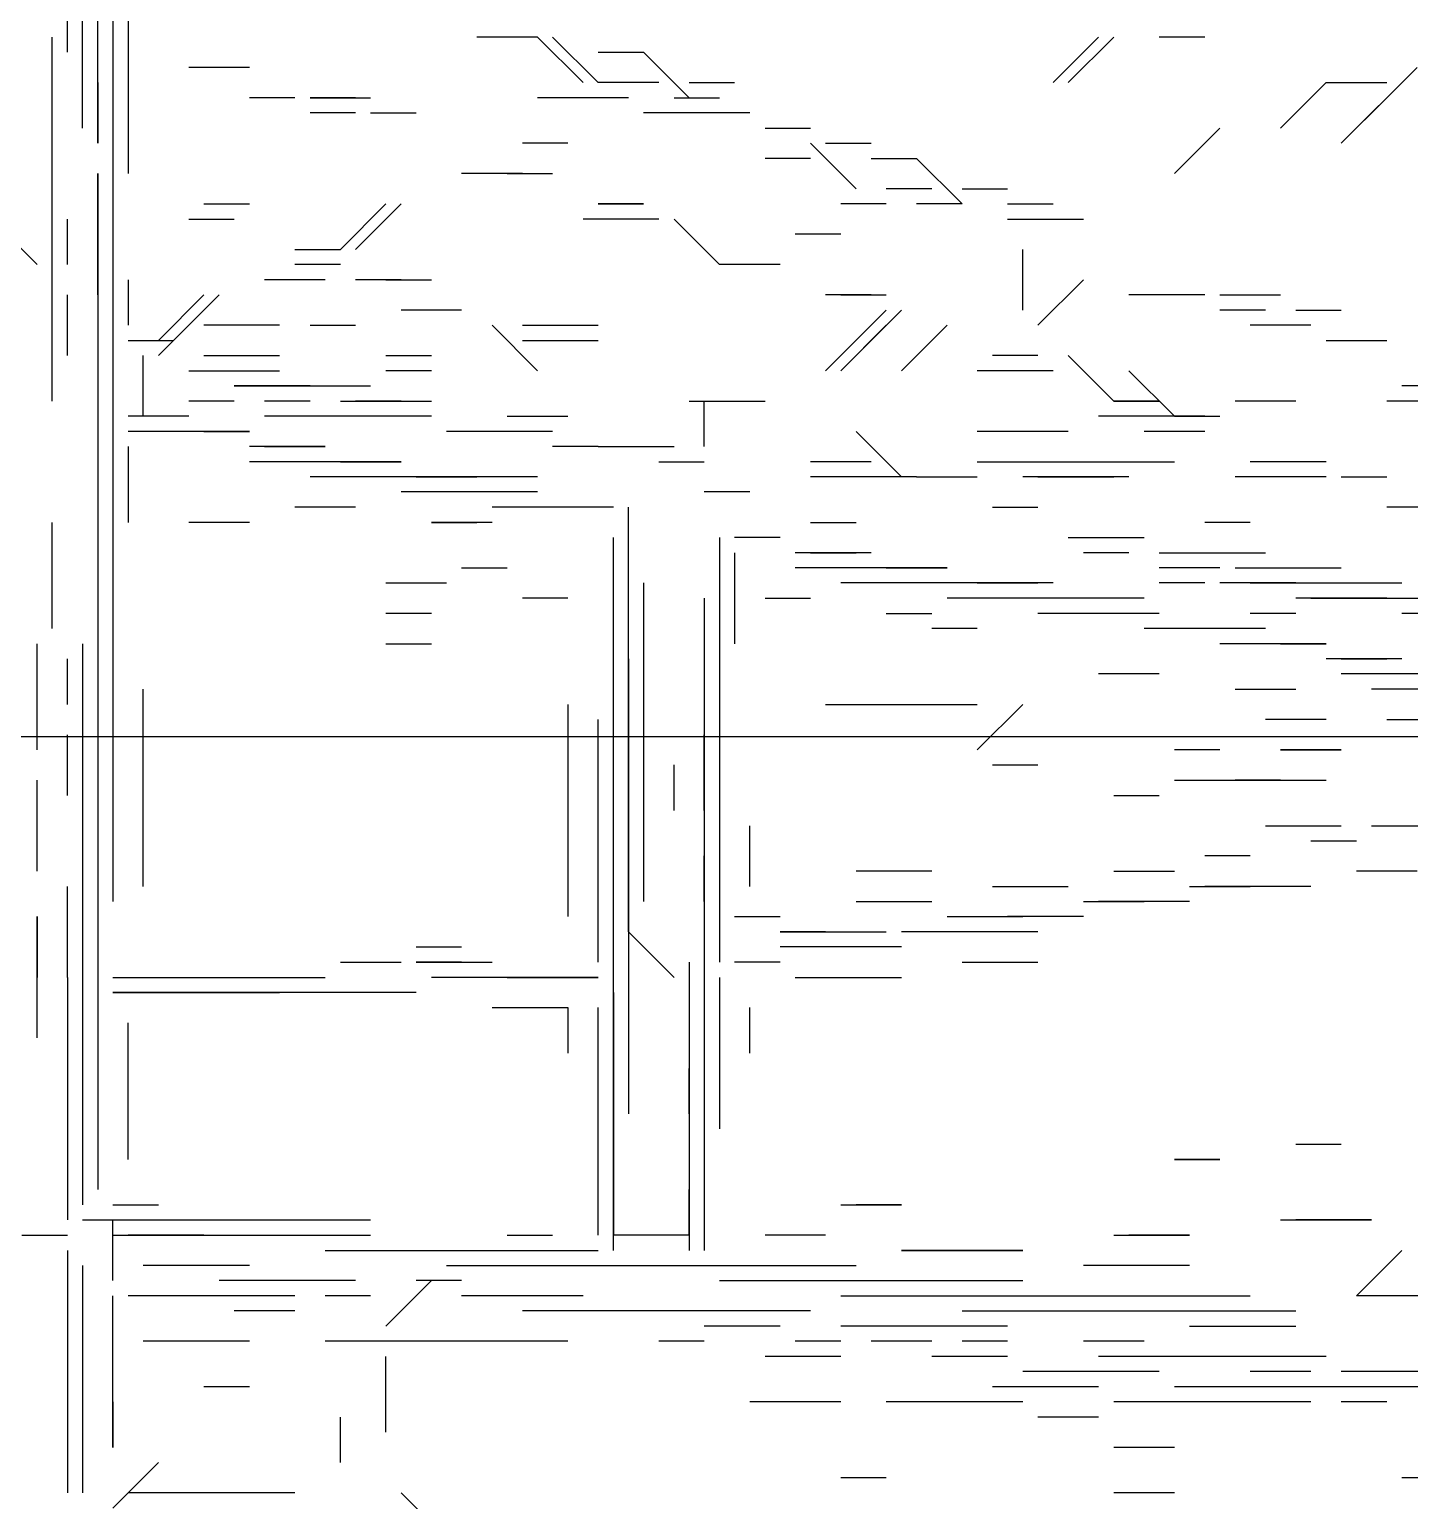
# Model space of a CAD drawing. Extents: x 34 to 168, y 38 to 138.
# Drawn here: x 74.55 to 89.72, y 76.6 to 92.77 of the extents above; entities that cross this region are included whole.
import ezdxf

# ---------------------------------------------------------------- set-up
doc = ezdxf.new("R2010")
doc.units = 0
doc.layers.add('STRUCTURE', color=1, linetype='CONTINUOUS')

msp = doc.modelspace()

# ---------------------------------------------------------------- linework, layer by layer
for p, q in [((74.967, 92.5203), (74.967, 96.687)), ((75.6337, 96.687), (75.6337, 92.187)), ((75.3003, 91.5203), (75.3003, 94.0203)), ((75.467, 93.687), (75.467, 92.3536)), ((75.467, 93.3536), (75.467, 92.0203)), ((75.467, 93.3536), (75.467, 92.0203)), ((75.1337, 91.687), (75.1337, 93.0203)), ((75.1337, 91.687), (75.1337, 93.0203)), ((74.8003, 90.8536), (74.8003, 92.687)), ((75.467, 92.687), (75.467, 89.8536)), ((80.1337, 92.687), (79.467, 92.687)), ((80.6337, 92.187), (80.1337, 92.687)), ((80.8003, 92.187), (80.3003, 92.687)), ((85.8003, 92.187), (86.3003, 92.687)), ((85.967, 92.187), (86.467, 92.687)), ((87.467, 92.687), (86.967, 92.687)), ((87.467, 92.687), (86.967, 92.687)), ((75.6337, 92.5203), (75.6337, 91.187)), ((75.6337, 92.5203), (75.6337, 91.187)), ((75.6337, 92.5203), (75.6337, 91.3536)), ((75.6337, 92.5203), (75.6337, 91.3536)), ((75.6337, 92.5203), (75.6337, 92.0203)), ((75.6337, 92.5203), (75.6337, 91.187)), ((80.8003, 92.5203), (81.3003, 92.5203)), ((80.8003, 92.5203), (81.3003, 92.5203)), ((80.8003, 92.5203), (81.3003, 92.5203)), ((80.8003, 92.5203), (81.3003, 92.5203)), ((81.3003, 92.5203), (81.8003, 92.0203)), ((81.3003, 92.5203), (81.8003, 92.0203)), ((81.3003, 92.5203), (81.8003, 92.0203)), ((81.3003, 92.5203), (81.8003, 92.0203)), ((81.3003, 92.5203), (81.8003, 92.0203)), ((81.3003, 92.5203), (81.8003, 92.0203)), ((76.8003, 92.3536), (76.3003, 92.3536)), ((76.967, 92.3536), (76.467, 92.3536)), ((88.967, 91.5203), (89.8003, 92.3536)), ((88.967, 91.5203), (89.8003, 92.3536)), ((75.3003, 92.187), (75.3003, 91.5203)), ((81.467, 92.187), (80.8003, 92.187)), ((81.467, 92.187), (80.8003, 92.187)), ((81.467, 92.187), (80.8003, 92.187)), ((81.8003, 92.187), (82.3003, 92.187)), ((88.3003, 91.687), (88.8003, 92.187)), ((88.3003, 91.687), (88.8003, 92.187)), ((88.3003, 91.687), (88.8003, 92.187)), ((88.3003, 91.687), (88.8003, 92.187)), ((88.3003, 91.687), (88.8003, 92.187)), ((88.3003, 91.687), (88.8003, 92.187)), ((88.3003, 91.687), (88.8003, 92.187)), ((88.3003, 91.687), (88.8003, 92.187)), ((88.3003, 91.687), (88.8003, 92.187)), ((88.8003, 92.187), (89.3003, 92.187)), ((88.8003, 92.187), (89.467, 92.187)), ((75.467, 92.0203), (75.467, 88.3536)), ((75.467, 92.0203), (75.467, 89.8536)), ((75.467, 92.0203), (75.467, 88.3536)), ((77.467, 92.0203), (76.967, 92.0203)), ((78.1337, 92.0203), (77.6337, 92.0203)), ((78.1337, 92.0203), (77.6337, 92.0203)), ((77.6337, 92.0203), (78.1337, 92.0203)), ((78.1337, 92.0203), (77.6337, 92.0203)), ((77.8003, 92.0203), (78.3003, 92.0203)), ((81.1337, 92.0203), (80.1337, 92.0203)), ((81.1337, 92.0203), (80.1337, 92.0203)), ((81.1337, 92.0203), (80.1337, 92.0203)), ((81.1337, 92.0203), (80.1337, 92.0203)), ((81.6337, 92.0203), (82.1337, 92.0203)), ((81.6337, 92.0203), (82.1337, 92.0203)), ((88.967, 91.5203), (89.467, 92.0203)), ((88.967, 91.5203), (89.467, 92.0203)), ((78.1337, 91.8536), (77.6337, 91.8536)), ((78.3003, 91.8536), (78.8003, 91.8536)), ((81.8003, 91.8536), (81.3003, 91.8536)), ((81.8003, 91.8536), (81.3003, 91.8536)), ((81.8003, 91.8536), (81.3003, 91.8536)), ((81.8003, 91.8536), (81.3003, 91.8536)), ((82.3003, 91.8536), (81.8003, 91.8536)), ((82.467, 91.8536), (81.967, 91.8536)), ((82.467, 91.8536), (81.967, 91.8536)), ((82.467, 91.8536), (81.967, 91.8536)), ((74.8003, 88.687), (74.8003, 91.687)), ((82.6337, 91.687), (83.1337, 91.687)), ((87.1337, 91.187), (87.6337, 91.687)), ((80.467, 91.5203), (79.967, 91.5203)), ((83.6337, 91.0203), (83.1337, 91.5203)), ((83.3003, 91.5203), (83.8003, 91.5203)), ((75.467, 91.3536), (75.467, 90.187)), ((75.467, 91.3536), (75.467, 89.3536)), ((75.467, 91.3536), (75.467, 90.187)), ((83.1337, 91.3536), (82.6337, 91.3536)), ((83.1337, 91.3536), (82.6337, 91.3536)), ((83.1337, 91.3536), (82.6337, 91.3536)), ((83.1337, 91.3536), (82.6337, 91.3536)), ((83.8003, 91.3536), (84.3003, 91.3536)), ((83.8003, 91.3536), (84.3003, 91.3536)), ((83.8003, 91.3536), (84.3003, 91.3536)), ((83.8003, 91.3536), (84.3003, 91.3536)), ((83.8003, 91.3536), (84.3003, 91.3536)), ((83.8003, 91.3536), (84.3003, 91.3536)), ((83.8003, 91.3536), (84.3003, 91.3536)), ((83.8003, 91.3536), (84.3003, 91.3536)), ((83.8003, 91.3536), (84.3003, 91.3536)), ((83.8003, 91.3536), (84.3003, 91.3536)), ((83.8003, 91.3536), (84.3003, 91.3536)), ((84.3003, 91.3536), (84.8003, 90.8536)), ((84.3003, 91.3536), (84.8003, 90.8536)), ((84.3003, 91.3536), (84.8003, 90.8536)), ((75.3003, 91.187), (75.3003, 89.187)), ((75.3003, 89.8536), (75.3003, 91.187)), ((79.967, 91.187), (79.3003, 91.187)), ((79.8003, 91.187), (79.3003, 91.187)), ((79.8003, 91.187), (80.3003, 91.187)), ((79.8003, 91.187), (80.3003, 91.187)), ((79.8003, 91.187), (80.3003, 91.187)), ((79.8003, 91.187), (80.3003, 91.187)), ((79.8003, 91.187), (80.3003, 91.187)), ((79.8003, 91.187), (80.3003, 91.187)), ((84.467, 91.0203), (83.967, 91.0203)), ((84.467, 91.0203), (83.967, 91.0203)), ((84.8003, 91.0203), (85.3003, 91.0203)), ((76.467, 90.8536), (76.967, 90.8536)), ((76.467, 90.8536), (76.967, 90.8536)), ((78.467, 90.8536), (77.967, 90.3536)), ((78.467, 90.8536), (77.967, 90.3536)), ((78.6337, 90.8536), (78.1337, 90.3536)), ((81.3003, 90.8536), (80.8003, 90.8536)), ((80.8003, 90.8536), (81.3003, 90.8536)), ((83.967, 90.8536), (83.467, 90.8536)), ((83.967, 90.8536), (83.467, 90.8536)), ((83.967, 90.8536), (83.467, 90.8536)), ((83.967, 90.8536), (83.467, 90.8536)), ((84.8003, 90.8536), (84.3003, 90.8536)), ((84.8003, 90.8536), (84.3003, 90.8536)), ((84.8003, 90.8536), (84.3003, 90.8536)), ((84.8003, 90.8536), (84.3003, 90.8536)), ((85.3003, 90.8536), (85.8003, 90.8536)), ((74.6337, 90.187), (74.1337, 90.687)), ((74.6337, 90.187), (74.1337, 90.687)), ((74.967, 90.187), (74.967, 90.687)), ((74.967, 90.187), (74.967, 90.687)), ((76.3003, 90.687), (76.8003, 90.687)), ((81.1337, 90.687), (80.6337, 90.687)), ((81.3003, 90.687), (80.8003, 90.687)), ((81.467, 90.687), (80.967, 90.687)), ((82.1337, 90.187), (81.6337, 90.687)), ((82.1337, 90.187), (81.6337, 90.687)), ((82.1337, 90.187), (81.6337, 90.687)), ((82.1337, 90.187), (81.6337, 90.687)), ((85.3003, 90.687), (85.8003, 90.687)), ((85.3003, 90.687), (85.8003, 90.687)), ((85.3003, 90.687), (85.8003, 90.687)), ((85.3003, 90.687), (85.8003, 90.687)), ((85.6337, 90.687), (86.1337, 90.687)), ((83.467, 90.5203), (82.967, 90.5203)), ((77.467, 90.3536), (77.967, 90.3536)), ((77.467, 90.3536), (77.967, 90.3536)), ((85.467, 89.687), (85.467, 90.3536)), ((77.967, 90.187), (77.467, 90.187)), ((82.6337, 90.187), (82.1337, 90.187)), ((82.8003, 90.187), (82.1337, 90.187)), ((82.6337, 90.187), (82.1337, 90.187)), ((82.8003, 90.187), (82.1337, 90.187)), ((82.8003, 90.187), (82.1337, 90.187)), ((82.8003, 90.187), (82.1337, 90.187)), ((82.6337, 90.187), (82.1337, 90.187)), ((75.3003, 90.0203), (75.3003, 86.187)), ((75.3003, 90.0203), (75.3003, 86.187)), ((75.467, 90.0203), (75.467, 89.5203)), ((75.467, 90.0203), (75.467, 89.3536)), ((75.6337, 90.0203), (75.6337, 89.5203)), ((75.6337, 90.0203), (75.6337, 89.5203)), ((77.8003, 90.0203), (77.1337, 90.0203)), ((78.6337, 90.0203), (78.1337, 90.0203)), ((78.467, 90.0203), (78.967, 90.0203)), ((86.1337, 90.0203), (85.6337, 89.5203)), ((74.967, 89.187), (74.967, 89.8536)), ((74.967, 89.187), (74.967, 89.8536)), ((75.967, 89.3536), (76.467, 89.8536)), ((75.967, 89.187), (76.6337, 89.8536)), ((83.8003, 89.8536), (83.3003, 89.8536)), ((83.467, 89.8536), (83.967, 89.8536)), ((87.467, 89.8536), (86.6337, 89.8536)), ((87.467, 89.8536), (86.6337, 89.8536)), ((87.467, 89.8536), (86.8003, 89.8536)), ((87.6337, 89.8536), (88.1337, 89.8536)), ((87.8003, 89.8536), (88.3003, 89.8536)), ((75.967, 89.187), (76.467, 89.687)), ((79.1337, 89.687), (78.6337, 89.687)), ((79.3003, 89.687), (78.8003, 89.687)), ((83.3003, 89.0203), (83.967, 89.687)), ((83.3003, 89.0203), (83.967, 89.687)), ((84.1337, 89.687), (83.6337, 89.187)), ((84.1337, 89.687), (83.6337, 89.187)), ((88.1337, 89.687), (87.6337, 89.687)), ((88.1337, 89.687), (87.6337, 89.687)), ((88.1337, 89.687), (87.6337, 89.687)), ((88.467, 89.687), (88.967, 89.687)), ((88.467, 89.687), (88.967, 89.687)), ((77.3003, 89.5203), (76.467, 89.5203)), ((77.6337, 89.5203), (78.1337, 89.5203)), ((80.1337, 89.0203), (79.6337, 89.5203)), ((80.1337, 89.0203), (79.6337, 89.5203)), ((79.967, 89.5203), (80.8003, 89.5203)), ((80.1337, 89.5203), (80.8003, 89.5203)), ((80.1337, 89.5203), (80.6337, 89.5203)), ((83.967, 89.5203), (83.467, 89.0203)), ((83.967, 89.5203), (83.467, 89.0203)), ((83.967, 89.5203), (83.467, 89.0203)), ((83.967, 89.5203), (83.467, 89.0203)), ((83.967, 89.5203), (83.467, 89.0203)), ((83.967, 89.5203), (83.467, 89.0203)), ((83.967, 89.5203), (83.467, 89.0203)), ((84.1337, 89.0203), (84.6337, 89.5203)), ((84.1337, 89.0203), (84.6337, 89.5203)), ((88.467, 89.5203), (87.967, 89.5203)), ((88.467, 89.5203), (87.967, 89.5203)), ((88.6337, 89.5203), (88.1337, 89.5203)), ((75.467, 89.3536), (75.467, 88.5203)), ((75.467, 89.3536), (75.467, 88.5203)), ((75.6337, 89.3536), (76.1337, 89.3536)), ((79.967, 89.3536), (80.8003, 89.3536)), ((79.967, 89.3536), (80.8003, 89.3536)), ((79.967, 89.3536), (80.8003, 89.3536)), ((79.967, 89.3536), (80.8003, 89.3536)), ((79.967, 89.3536), (80.8003, 89.3536)), ((79.967, 89.3536), (80.8003, 89.3536)), ((79.967, 89.3536), (80.8003, 89.3536)), ((80.1337, 89.3536), (80.8003, 89.3536)), ((80.1337, 89.3536), (80.8003, 89.3536)), ((80.3003, 89.3536), (80.8003, 89.3536)), ((88.8003, 89.3536), (89.3003, 89.3536)), ((88.967, 89.3536), (89.467, 89.3536)), ((88.967, 89.3536), (89.467, 89.3536)), ((75.8003, 88.5203), (75.8003, 89.187)), ((75.8003, 88.5203), (75.8003, 89.187)), ((75.8003, 88.5203), (75.8003, 89.187)), ((76.467, 89.187), (77.3003, 89.187)), ((78.467, 89.187), (78.967, 89.187)), ((85.6337, 89.187), (85.1337, 89.187)), ((85.6337, 89.187), (85.1337, 89.187)), ((85.967, 89.187), (86.467, 88.687)), ((76.3003, 89.0203), (76.8003, 89.0203)), ((76.3003, 89.0203), (76.967, 89.0203)), ((76.3003, 89.0203), (76.967, 89.0203)), ((76.3003, 89.0203), (76.8003, 89.0203)), ((76.3003, 89.0203), (76.8003, 89.0203)), ((76.3003, 89.0203), (76.8003, 89.0203)), ((76.3003, 89.0203), (76.8003, 89.0203)), ((76.467, 89.0203), (77.1337, 89.0203)), ((76.8003, 89.0203), (77.3003, 89.0203)), ((78.967, 89.0203), (78.467, 89.0203)), ((85.8003, 89.0203), (84.967, 89.0203)), ((85.8003, 89.0203), (84.967, 89.0203)), ((85.8003, 89.0203), (84.967, 89.0203)), ((85.6337, 89.0203), (85.1337, 89.0203)), ((85.6337, 89.0203), (85.1337, 89.0203)), ((86.6337, 89.0203), (87.1337, 88.5203)), ((75.3003, 88.8536), (75.3003, 87.687)), ((76.8003, 88.8536), (77.6337, 88.8536)), ((77.6337, 88.8536), (76.8003, 88.8536)), ((76.8003, 88.8536), (77.6337, 88.8536)), ((77.6337, 88.8536), (76.8003, 88.8536)), ((76.8003, 88.8536), (77.8003, 88.8536)), ((76.8003, 88.8536), (77.6337, 88.8536)), ((77.6337, 88.8536), (76.8003, 88.8536)), ((76.967, 88.8536), (77.8003, 88.8536)), ((76.967, 88.8536), (77.8003, 88.8536)), ((76.967, 88.8536), (77.8003, 88.8536)), ((76.967, 88.8536), (77.8003, 88.8536)), ((76.967, 88.8536), (77.8003, 88.8536)), ((77.1337, 88.8536), (77.967, 88.8536)), ((77.1337, 88.8536), (77.967, 88.8536)), ((77.3003, 88.8536), (78.1337, 88.8536)), ((77.8003, 88.8536), (78.3003, 88.8536)), ((90.3003, 88.8536), (89.6337, 88.8536)), ((76.8003, 88.687), (76.3003, 88.687)), ((77.6337, 88.687), (77.1337, 88.687)), ((77.967, 88.687), (78.6337, 88.687)), ((77.967, 88.687), (78.8003, 88.687)), ((77.967, 88.687), (78.6337, 88.687)), ((77.967, 88.687), (78.8003, 88.687)), ((77.967, 88.687), (78.8003, 88.687)), ((77.967, 88.687), (78.8003, 88.687)), ((77.967, 88.687), (78.8003, 88.687)), ((77.967, 88.687), (78.8003, 88.687)), ((77.967, 88.687), (78.6337, 88.687)), ((78.6337, 88.687), (78.1337, 88.687)), ((78.1337, 88.687), (78.967, 88.687)), ((78.1337, 88.687), (78.967, 88.687)), ((78.3003, 88.687), (78.8003, 88.687)), ((81.8003, 88.687), (82.6337, 88.687)), ((81.8003, 88.687), (82.6337, 88.687)), ((81.967, 88.687), (82.467, 88.687)), ((81.967, 88.687), (82.6337, 88.687)), ((81.967, 88.687), (82.6337, 88.687)), ((81.967, 88.687), (82.6337, 88.687)), ((81.967, 88.187), (81.967, 88.687)), ((81.967, 88.687), (82.6337, 88.687)), ((81.967, 88.687), (82.6337, 88.687)), ((81.967, 88.687), (82.6337, 88.687)), ((81.967, 88.687), (82.6337, 88.687)), ((81.967, 88.187), (81.967, 88.687)), ((81.967, 88.687), (82.6337, 88.687)), ((86.967, 88.687), (86.467, 88.687)), ((86.467, 88.687), (86.967, 88.687)), ((86.967, 88.687), (86.467, 88.687)), ((86.967, 88.687), (86.467, 88.687)), ((86.967, 88.687), (86.467, 88.687)), ((88.467, 88.687), (87.8003, 88.687)), ((89.967, 88.687), (89.467, 88.687)), ((89.967, 88.687), (89.467, 88.687)), ((75.467, 88.5203), (75.467, 87.8536)), ((76.1337, 88.5203), (75.6337, 88.5203)), ((76.1337, 88.5203), (75.6337, 88.5203)), ((76.3003, 88.5203), (75.8003, 88.5203)), ((76.3003, 88.5203), (75.8003, 88.5203)), ((77.967, 88.5203), (77.1337, 88.5203)), ((77.967, 88.5203), (77.1337, 88.5203)), ((78.467, 88.5203), (77.8003, 88.5203)), ((78.967, 88.5203), (78.1337, 88.5203)), ((78.8003, 88.5203), (78.3003, 88.5203)), ((78.8003, 88.5203), (78.3003, 88.5203)), ((79.8003, 88.5203), (80.3003, 88.5203)), ((79.967, 88.5203), (80.467, 88.5203)), ((86.8003, 88.5203), (86.3003, 88.5203)), ((87.1337, 88.5203), (86.6337, 88.5203)), ((87.467, 88.5203), (86.967, 88.5203)), ((87.467, 88.5203), (86.967, 88.5203)), ((87.1337, 88.5203), (87.6337, 88.5203)), ((75.3003, 88.3536), (75.3003, 85.5203)), ((75.3003, 88.3536), (75.3003, 84.8536)), ((75.467, 88.3536), (75.467, 86.187)), ((75.467, 88.3536), (75.467, 87.187)), ((76.467, 88.3536), (75.6337, 88.3536)), ((76.967, 88.3536), (76.3003, 88.3536)), ((76.967, 88.3536), (76.467, 88.3536)), ((76.467, 88.3536), (76.967, 88.3536)), ((76.967, 88.3536), (76.467, 88.3536)), ((76.967, 88.3536), (76.467, 88.3536)), ((80.1337, 88.3536), (79.1337, 88.3536)), ((80.1337, 88.3536), (79.1337, 88.3536)), ((80.3003, 88.3536), (79.6337, 88.3536)), ((83.6337, 88.3536), (84.1337, 87.8536)), ((83.6337, 88.3536), (84.1337, 87.8536)), ((83.6337, 88.3536), (84.1337, 87.8536)), ((83.6337, 88.3536), (84.1337, 87.8536)), ((83.6337, 88.3536), (84.1337, 87.8536)), ((85.967, 88.3536), (84.967, 88.3536)), ((87.3003, 88.3536), (86.8003, 88.3536)), ((87.467, 88.3536), (86.967, 88.3536)), ((75.467, 88.187), (75.467, 85.187)), ((75.6337, 88.187), (75.6337, 87.3536)), ((77.6337, 88.187), (76.967, 88.187)), ((77.1337, 88.187), (77.6337, 88.187)), ((77.8003, 88.187), (77.1337, 88.187)), ((77.1337, 88.187), (77.8003, 88.187)), ((77.1337, 88.187), (77.6337, 88.187)), ((77.1337, 88.187), (77.6337, 88.187)), ((77.6337, 88.187), (77.1337, 88.187)), ((77.1337, 88.187), (77.8003, 88.187)), ((77.8003, 88.187), (77.1337, 88.187)), ((77.8003, 88.187), (77.1337, 88.187)), ((77.1337, 88.187), (77.8003, 88.187)), ((77.8003, 88.187), (77.1337, 88.187)), ((77.1337, 88.187), (77.6337, 88.187)), ((80.8003, 88.187), (80.3003, 88.187)), ((80.8003, 88.187), (80.3003, 88.187)), ((80.8003, 88.187), (81.3003, 88.187)), ((80.967, 88.187), (81.467, 88.187)), ((80.967, 88.187), (81.6337, 88.187)), ((80.967, 88.187), (81.467, 88.187)), ((81.1337, 88.187), (81.6337, 88.187)), ((77.6337, 88.0203), (76.967, 88.0203)), ((77.467, 88.0203), (76.967, 88.0203)), ((77.967, 88.0203), (77.1337, 88.0203)), ((78.1337, 88.0203), (77.467, 88.0203)), ((78.467, 88.0203), (77.8003, 88.0203)), ((78.6337, 88.0203), (77.967, 88.0203)), ((77.967, 88.0203), (78.467, 88.0203)), ((78.6337, 88.0203), (77.967, 88.0203)), ((77.967, 88.0203), (78.467, 88.0203)), ((78.6337, 88.0203), (77.967, 88.0203)), ((78.6337, 88.0203), (78.1337, 88.0203)), ((78.1337, 88.0203), (78.6337, 88.0203)), ((81.467, 88.0203), (81.967, 88.0203)), ((83.8003, 88.0203), (83.1337, 88.0203)), ((83.8003, 88.0203), (83.3003, 88.0203)), ((83.8003, 88.0203), (83.3003, 88.0203)), ((84.967, 88.0203), (87.1337, 88.0203)), ((88.6337, 88.0203), (87.967, 88.0203)), ((88.467, 88.0203), (87.967, 88.0203)), ((88.8003, 88.0203), (87.967, 88.0203)), ((88.6337, 88.0203), (87.967, 88.0203)), ((88.467, 88.0203), (87.967, 88.0203)), ((88.467, 88.0203), (87.967, 88.0203)), ((75.3003, 87.8536), (75.3003, 84.8536)), ((75.3003, 87.8536), (75.3003, 84.8536)), ((78.467, 87.8536), (77.6337, 87.8536)), ((78.6337, 87.8536), (77.8003, 87.8536)), ((78.8003, 87.8536), (78.1337, 87.8536)), ((78.967, 87.8536), (78.3003, 87.8536)), ((79.3003, 87.8536), (78.6337, 87.8536)), ((80.1337, 87.8536), (78.8003, 87.8536)), ((80.1337, 87.8536), (78.8003, 87.8536)), ((78.8003, 87.8536), (79.467, 87.8536)), ((80.1337, 87.8536), (78.8003, 87.8536)), ((79.467, 87.8536), (78.8003, 87.8536)), ((79.8003, 87.8536), (79.3003, 87.8536)), ((84.3003, 87.8536), (83.1337, 87.8536)), ((84.3003, 87.8536), (83.8003, 87.8536)), ((84.3003, 87.8536), (84.8003, 87.8536)), ((84.467, 87.8536), (84.967, 87.8536)), ((86.6337, 87.8536), (85.467, 87.8536)), ((85.6337, 87.8536), (86.467, 87.8536)), ((86.467, 87.8536), (85.8003, 87.8536)), ((88.8003, 87.8536), (87.8003, 87.8536)), ((88.6337, 87.8536), (87.967, 87.8536)), ((88.967, 87.8536), (89.467, 87.8536)), ((88.967, 87.8536), (89.467, 87.8536)), ((88.967, 87.8536), (89.467, 87.8536)), ((75.3003, 87.687), (75.3003, 84.3536)), ((79.467, 87.687), (78.6337, 87.687)), ((79.6337, 87.687), (78.8003, 87.687)), ((79.467, 87.687), (78.8003, 87.687)), ((79.967, 87.687), (78.967, 87.687)), ((80.1337, 87.687), (79.1337, 87.687)), ((80.1337, 87.687), (79.467, 87.687)), ((80.1337, 87.687), (79.6337, 87.687)), ((82.467, 87.687), (81.967, 87.687)), ((78.1337, 87.5203), (77.467, 87.5203)), ((80.467, 87.5203), (79.6337, 87.5203)), ((80.6337, 87.5203), (79.8003, 87.5203)), ((80.3003, 87.5203), (79.8003, 87.5203)), ((80.8003, 87.5203), (80.1337, 87.5203)), ((80.967, 87.5203), (80.3003, 87.5203)), ((80.967, 87.5203), (80.3003, 87.5203)), ((80.967, 87.5203), (80.3003, 87.5203)), ((80.967, 87.5203), (80.467, 87.5203)), ((80.967, 87.5203), (80.467, 87.5203)), ((80.967, 87.5203), (80.467, 87.5203)), ((81.1337, 83.3536), (81.1337, 87.5203)), ((85.1337, 87.5203), (85.6337, 87.5203)), ((89.967, 87.5203), (89.467, 87.5203)), ((89.967, 87.5203), (89.467, 87.5203)), ((90.1337, 87.5203), (89.6337, 87.5203)), ((74.8003, 86.687), (74.8003, 87.3536)), ((74.8003, 86.687), (74.8003, 87.3536)), ((75.467, 87.3536), (75.467, 84.0203)), ((76.967, 87.3536), (76.3003, 87.3536)), ((78.967, 87.3536), (79.467, 87.3536)), ((79.6337, 87.3536), (78.967, 87.3536)), ((81.1337, 83.687), (81.1337, 87.3536)), ((81.1337, 84.5203), (81.1337, 87.3536)), ((81.1337, 82.8536), (81.1337, 87.3536)), ((81.1337, 83.5203), (81.1337, 87.3536)), ((81.1337, 83.687), (81.1337, 87.3536)), ((81.1337, 83.8536), (81.1337, 87.3536)), ((81.1337, 84.187), (81.1337, 87.3536)), ((81.1337, 82.8536), (81.1337, 87.3536)), ((83.1337, 87.3536), (83.6337, 87.3536)), ((87.967, 87.3536), (87.467, 87.3536)), ((75.467, 87.187), (75.467, 83.187)), ((80.967, 83.187), (80.967, 87.187)), ((81.1337, 83.5203), (81.1337, 87.187)), ((81.1337, 85.5203), (81.1337, 87.187)), ((81.1337, 86.687), (81.1337, 87.187)), ((82.1337, 87.187), (82.1337, 86.687)), ((82.8003, 87.187), (82.3003, 87.187)), ((82.8003, 87.187), (82.3003, 87.187)), ((82.8003, 87.187), (82.3003, 87.187)), ((82.8003, 87.187), (82.3003, 87.187)), ((82.8003, 87.187), (82.3003, 87.187)), ((85.967, 87.187), (86.8003, 87.187)), ((85.967, 87.187), (86.8003, 87.187)), ((85.967, 87.187), (86.8003, 87.187)), ((85.967, 87.187), (86.8003, 87.187)), ((85.967, 87.187), (86.8003, 87.187)), ((85.967, 87.187), (86.8003, 87.187)), ((85.967, 87.187), (86.8003, 87.187)), ((85.967, 87.187), (86.8003, 87.187)), ((75.3003, 87.0203), (75.3003, 84.0203)), ((82.1337, 87.0203), (82.1337, 86.5203)), ((82.1337, 87.0203), (82.1337, 84.0203)), ((82.1337, 87.0203), (82.1337, 82.5203)), ((82.1337, 87.0203), (82.1337, 86.5203)), ((82.1337, 87.0203), (82.1337, 84.5203)), ((82.1337, 87.0203), (82.1337, 84.3536)), ((82.3003, 87.0203), (82.3003, 86.0203)), ((83.8003, 87.0203), (82.967, 87.0203)), ((83.8003, 87.0203), (82.967, 87.0203)), ((83.6337, 87.0203), (82.967, 87.0203)), ((83.8003, 87.0203), (82.967, 87.0203)), ((83.6337, 87.0203), (83.1337, 87.0203)), ((83.1337, 87.0203), (83.6337, 87.0203)), ((83.6337, 87.0203), (83.1337, 87.0203)), ((83.1337, 87.0203), (83.6337, 87.0203)), ((83.6337, 87.0203), (83.1337, 87.0203)), ((83.6337, 87.0203), (83.1337, 87.0203)), ((83.6337, 87.0203), (83.1337, 87.0203)), ((83.1337, 87.0203), (83.6337, 87.0203)), ((86.6337, 87.0203), (86.1337, 87.0203)), ((86.6337, 87.0203), (86.1337, 87.0203)), ((86.967, 87.0203), (87.467, 87.0203)), ((86.967, 87.0203), (87.6337, 87.0203)), ((86.967, 87.0203), (87.467, 87.0203)), ((86.967, 87.0203), (87.467, 87.0203)), ((86.967, 87.0203), (87.467, 87.0203)), ((86.967, 87.0203), (87.467, 87.0203)), ((86.967, 87.0203), (87.467, 87.0203)), ((86.967, 87.0203), (87.6337, 87.0203)), ((86.967, 87.0203), (87.467, 87.0203)), ((87.1337, 87.0203), (87.6337, 87.0203)), ((87.3003, 87.0203), (87.967, 87.0203)), ((87.467, 87.0203), (87.967, 87.0203)), ((87.467, 87.0203), (88.1337, 87.0203)), ((74.8003, 86.187), (74.8003, 86.8536)), ((79.3003, 86.8536), (79.8003, 86.8536)), ((83.6337, 86.8536), (82.967, 86.8536)), ((83.467, 86.8536), (82.967, 86.8536)), ((83.967, 86.8536), (83.3003, 86.8536)), ((84.467, 86.8536), (83.6337, 86.8536)), ((84.6337, 86.8536), (83.8003, 86.8536)), ((84.6337, 86.8536), (83.8003, 86.8536)), ((84.6337, 86.8536), (83.8003, 86.8536)), ((84.6337, 86.8536), (83.8003, 86.8536)), ((84.467, 86.8536), (83.8003, 86.8536)), ((83.967, 86.8536), (84.6337, 86.8536)), ((84.6337, 86.8536), (83.967, 86.8536)), ((84.6337, 86.8536), (83.967, 86.8536)), ((84.6337, 86.8536), (83.967, 86.8536)), ((84.6337, 86.8536), (84.1337, 86.8536)), ((87.467, 86.8536), (86.967, 86.8536)), ((87.6337, 86.8536), (87.1337, 86.8536)), ((87.6337, 86.8536), (87.1337, 86.8536)), ((87.6337, 86.8536), (87.1337, 86.8536)), ((87.8003, 86.8536), (88.3003, 86.8536)), ((88.1337, 86.8536), (88.8003, 86.8536)), ((88.3003, 86.8536), (88.967, 86.8536)), ((78.467, 86.687), (79.1337, 86.687)), ((81.3003, 86.687), (81.3003, 84.8536)), ((81.3003, 86.687), (81.3003, 84.8536)), ((84.467, 86.687), (83.467, 86.687)), ((84.467, 86.687), (83.6337, 86.687)), ((84.6337, 86.687), (83.8003, 86.687)), ((84.8003, 86.687), (84.1337, 86.687)), ((85.467, 86.687), (84.6337, 86.687)), ((85.8003, 86.687), (84.8003, 86.687)), ((85.6337, 86.687), (84.8003, 86.687)), ((85.8003, 86.687), (84.8003, 86.687)), ((85.8003, 86.687), (84.8003, 86.687)), ((85.6337, 86.687), (84.8003, 86.687)), ((84.967, 86.687), (85.6337, 86.687)), ((84.967, 86.687), (85.467, 86.687)), ((87.467, 86.687), (86.967, 86.687)), ((87.467, 86.687), (86.967, 86.687)), ((88.467, 86.687), (87.6337, 86.687)), ((88.467, 86.687), (87.8003, 86.687)), ((88.467, 86.687), (87.8003, 86.687)), ((88.3003, 86.687), (87.8003, 86.687)), ((88.467, 86.687), (87.8003, 86.687)), ((87.967, 86.687), (88.467, 86.687)), ((87.967, 86.687), (88.467, 86.687)), ((87.967, 86.687), (88.467, 86.687)), ((88.1337, 86.687), (88.6337, 86.687)), ((88.1337, 86.687), (88.6337, 86.687)), ((88.1337, 86.687), (88.6337, 86.687)), ((88.1337, 86.687), (88.6337, 86.687)), ((88.1337, 86.687), (88.6337, 86.687)), ((88.3003, 86.687), (88.8003, 86.687)), ((88.467, 86.687), (89.1337, 86.687)), ((88.6337, 86.687), (89.467, 86.687)), ((88.967, 86.687), (89.6337, 86.687)), ((80.467, 86.5203), (79.967, 86.5203)), ((80.967, 82.5203), (80.967, 86.5203)), ((81.3003, 86.5203), (81.3003, 84.187)), ((81.967, 86.5203), (81.967, 83.187)), ((82.1337, 86.5203), (82.1337, 82.8536)), ((82.6337, 86.5203), (83.1337, 86.5203)), ((85.6337, 86.5203), (84.6337, 86.5203)), ((85.467, 86.5203), (84.6337, 86.5203)), ((85.6337, 86.5203), (84.8003, 86.5203)), ((85.8003, 86.5203), (84.967, 86.5203)), ((85.967, 86.5203), (85.1337, 86.5203)), ((86.1337, 86.5203), (85.6337, 86.5203)), ((86.8003, 86.5203), (86.1337, 86.5203)), ((86.8003, 86.5203), (86.1337, 86.5203)), ((86.8003, 86.5203), (86.3003, 86.5203)), ((89.1337, 86.5203), (88.467, 86.5203)), ((88.6337, 86.5203), (89.467, 86.5203)), ((89.467, 86.5203), (88.6337, 86.5203)), ((89.467, 86.5203), (88.6337, 86.5203)), ((88.6337, 86.5203), (89.6337, 86.5203)), ((88.6337, 86.5203), (89.467, 86.5203)), ((89.467, 86.5203), (88.6337, 86.5203)), ((88.8003, 86.5203), (89.467, 86.5203)), ((88.8003, 86.5203), (89.6337, 86.5203)), ((88.8003, 86.5203), (89.6337, 86.5203)), ((88.8003, 86.5203), (89.6337, 86.5203)), ((88.8003, 86.5203), (89.6337, 86.5203)), ((88.8003, 86.5203), (89.967, 86.5203)), ((89.467, 86.5203), (88.967, 86.5203)), ((88.967, 86.5203), (89.967, 86.5203)), ((89.3003, 86.5203), (89.8003, 86.5203)), ((78.967, 86.3536), (78.467, 86.3536)), ((81.967, 86.3536), (81.967, 82.687)), ((81.967, 86.3536), (81.967, 82.687)), ((83.967, 86.3536), (84.467, 86.3536)), ((86.3003, 86.3536), (85.6337, 86.3536)), ((86.6337, 86.3536), (85.8003, 86.3536)), ((86.6337, 86.3536), (85.8003, 86.3536)), ((86.8003, 86.3536), (85.967, 86.3536)), ((86.967, 86.3536), (86.1337, 86.3536)), ((86.8003, 86.3536), (86.3003, 86.3536)), ((86.967, 86.3536), (86.3003, 86.3536)), ((88.467, 86.3536), (87.967, 86.3536)), ((88.467, 86.3536), (87.967, 86.3536)), ((90.3003, 86.3536), (89.6337, 86.3536)), ((84.967, 86.187), (84.467, 86.187)), ((87.6337, 86.187), (86.8003, 86.187)), ((87.467, 86.187), (86.8003, 86.187)), ((87.3003, 86.187), (86.8003, 86.187)), ((87.8003, 86.187), (86.967, 86.187)), ((87.967, 86.187), (87.1337, 86.187)), ((88.1337, 86.187), (87.1337, 86.187)), ((87.8003, 86.187), (87.3003, 86.187)), ((87.8003, 86.187), (87.3003, 86.187)), ((88.1337, 86.187), (87.3003, 86.187)), ((74.6337, 84.8536), (74.6337, 86.0203)), ((74.6337, 85.3536), (74.6337, 86.0203)), ((75.1337, 86.0203), (75.1337, 82.5203)), ((75.1337, 86.0203), (75.1337, 82.5203)), ((75.3003, 86.0203), (75.3003, 83.3536)), ((78.467, 86.0203), (78.967, 86.0203)), ((88.3003, 86.0203), (87.6337, 86.0203)), ((88.467, 86.0203), (87.8003, 86.0203)), ((88.6337, 86.0203), (87.967, 86.0203)), ((88.6337, 86.0203), (88.1337, 86.0203)), ((88.8003, 86.0203), (88.3003, 86.0203)), ((88.3003, 86.0203), (88.8003, 86.0203)), ((88.8003, 86.0203), (88.3003, 86.0203)), ((88.8003, 86.0203), (88.3003, 86.0203)), ((74.967, 85.3536), (74.967, 85.8536)), ((74.967, 85.3536), (74.967, 85.8536)), ((81.1337, 85.8536), (81.1337, 83.5203)), ((82.1337, 85.8536), (82.1337, 82.8536)), ((89.467, 85.8536), (88.8003, 85.8536)), ((89.3003, 85.8536), (88.8003, 85.8536)), ((89.6337, 85.8536), (88.8003, 85.8536)), ((89.6337, 85.8536), (88.967, 85.8536)), ((88.967, 85.8536), (89.467, 85.8536)), ((88.967, 85.8536), (89.467, 85.8536)), ((88.967, 85.8536), (89.467, 85.8536)), ((89.467, 85.8536), (88.967, 85.8536)), ((89.6337, 85.8536), (88.967, 85.8536)), ((89.6337, 85.8536), (88.967, 85.8536)), ((88.967, 85.8536), (89.467, 85.8536)), ((75.467, 85.687), (75.467, 83.3536)), ((86.967, 85.687), (86.3003, 85.687)), ((89.467, 85.687), (88.967, 85.687)), ((89.8003, 85.687), (89.1337, 85.687)), ((90.3003, 85.687), (89.467, 85.687)), ((90.467, 85.687), (89.6337, 85.687)), ((75.8003, 83.3536), (75.8003, 85.5203)), ((87.8003, 85.5203), (88.467, 85.5203)), ((90.3003, 85.5203), (89.3003, 85.5203)), ((90.467, 85.5203), (89.6337, 85.5203)), ((75.1337, 85.3536), (75.1337, 81.3536)), ((80.467, 85.3536), (80.467, 83.0203)), ((80.967, 79.8536), (80.967, 85.3536)), ((83.3003, 85.3536), (84.967, 85.3536)), ((85.467, 85.3536), (84.967, 84.8536)), ((80.8003, 83.0203), (80.8003, 85.187)), ((81.967, 85.187), (81.967, 84.187)), ((88.8003, 85.187), (88.1337, 85.187)), ((89.467, 85.187), (90.3003, 85.187)), ((74.967, 84.3536), (74.967, 85.0203)), ((74.967, 84.3536), (74.967, 85.0203)), ((75.3003, 85.0203), (75.3003, 81.687)), ((81.967, 84.187), (81.967, 85.0203)), ((87.6337, 84.8536), (87.1337, 84.8536)), ((88.967, 84.8536), (88.3003, 84.8536)), ((88.3003, 84.8536), (88.967, 84.8536)), ((75.1337, 84.687), (75.1337, 80.5203)), ((75.1337, 84.687), (75.1337, 80.8536)), ((75.1337, 84.687), (75.1337, 80.5203)), ((81.1337, 84.687), (81.1337, 82.0203)), ((81.1337, 84.687), (81.1337, 82.0203)), ((81.3003, 84.687), (81.3003, 83.187)), ((81.6337, 84.187), (81.6337, 84.687)), ((85.1337, 84.687), (85.6337, 84.687)), ((74.6337, 83.5203), (74.6337, 84.5203)), ((87.1337, 84.5203), (88.8003, 84.5203)), ((88.3003, 84.5203), (87.8003, 84.5203)), ((80.967, 79.5203), (80.967, 84.3536)), ((81.967, 84.3536), (81.967, 82.187)), ((86.467, 84.3536), (86.967, 84.3536)), ((75.1337, 84.187), (75.1337, 79.8536)), ((81.967, 84.187), (81.967, 81.687)), ((82.1337, 84.187), (82.1337, 83.187)), ((80.967, 79.5203), (80.967, 84.0203)), ((81.1337, 84.0203), (81.1337, 80.8536)), ((82.467, 83.3536), (82.467, 84.0203)), ((88.1337, 84.0203), (88.967, 84.0203)), ((89.3003, 84.0203), (89.967, 84.0203)), ((75.1337, 83.8536), (75.1337, 79.8536)), ((75.3003, 83.8536), (75.3003, 82.3536)), ((81.967, 83.8536), (81.967, 80.5203)), ((88.6337, 83.8536), (89.1337, 83.8536)), ((80.967, 79.5203), (80.967, 83.687)), ((81.967, 83.187), (81.967, 83.687)), ((87.967, 83.687), (87.467, 83.687)), ((80.967, 79.3536), (80.967, 83.5203)), ((80.967, 79.3536), (80.967, 83.5203)), ((84.467, 83.5203), (83.6337, 83.5203)), ((86.467, 83.5203), (87.1337, 83.5203)), ((89.8003, 83.5203), (89.1337, 83.5203)), ((74.967, 82.8536), (74.967, 83.3536)), ((74.967, 82.3536), (74.967, 83.3536)), ((74.967, 82.3536), (74.967, 83.3536)), ((80.967, 79.5203), (80.967, 83.3536)), ((85.1337, 83.3536), (85.967, 83.3536)), ((87.3003, 83.3536), (87.967, 83.3536)), ((88.6337, 83.3536), (87.467, 83.3536)), ((75.1337, 83.187), (75.1337, 82.3536)), ((80.967, 79.5203), (80.967, 83.187)), ((83.6337, 83.187), (84.467, 83.187)), ((83.6337, 83.187), (84.467, 83.187)), ((86.1337, 83.187), (86.8003, 83.187)), ((87.3003, 83.187), (86.3003, 83.187)), ((74.6337, 81.687), (74.6337, 83.0203)), ((74.6337, 83.0203), (74.6337, 82.3536)), ((74.6337, 81.687), (74.6337, 83.0203)), ((74.6337, 83.0203), (74.6337, 82.3536)), ((75.3003, 83.0203), (75.3003, 82.5203)), ((80.8003, 82.5203), (80.8003, 83.0203)), ((82.3003, 83.0203), (82.8003, 83.0203)), ((84.6337, 83.0203), (85.467, 83.0203)), ((86.1337, 83.0203), (85.3003, 83.0203)), ((81.1337, 82.8536), (81.6337, 82.3536)), ((82.8003, 82.8536), (83.3003, 82.8536)), ((83.3003, 82.8536), (82.8003, 82.8536)), ((82.8003, 82.8536), (83.967, 82.8536)), ((85.1337, 82.8536), (84.1337, 82.8536)), ((85.6337, 82.8536), (84.8003, 82.8536)), ((78.8003, 82.687), (79.3003, 82.687)), ((80.967, 79.5203), (80.967, 82.687)), ((80.967, 79.5203), (80.967, 82.687)), ((80.967, 79.5203), (80.967, 82.687)), ((83.967, 82.687), (82.8003, 82.687)), ((84.1337, 82.687), (82.967, 82.687)), ((77.967, 82.5203), (78.6337, 82.5203)), ((79.3003, 82.5203), (78.8003, 82.5203)), ((78.8003, 82.5203), (79.6337, 82.5203)), ((81.8003, 82.5203), (81.8003, 79.5203)), ((81.8003, 82.5203), (81.8003, 79.5203)), ((82.8003, 82.5203), (82.3003, 82.5203)), ((84.8003, 82.5203), (85.6337, 82.5203)), ((74.967, 82.3536), (74.967, 79.687)), ((74.967, 82.3536), (74.967, 79.687)), ((75.467, 82.3536), (77.8003, 82.3536)), ((80.6337, 82.3536), (78.967, 82.3536)), ((80.8003, 82.3536), (79.467, 82.3536)), ((80.6337, 82.3536), (79.6337, 82.3536)), ((79.8003, 82.3536), (80.8003, 82.3536)), ((79.967, 82.3536), (80.6337, 82.3536)), ((81.8003, 82.3536), (81.8003, 79.5203)), ((81.967, 82.3536), (81.967, 79.3536)), ((82.1337, 82.3536), (82.1337, 81.3536)), ((82.1337, 82.3536), (82.1337, 80.687)), ((82.1337, 82.3536), (82.1337, 81.5203)), ((82.967, 82.3536), (84.1337, 82.3536)), ((75.467, 82.187), (77.3003, 82.187)), ((77.3003, 82.187), (75.467, 82.187)), ((78.8003, 82.187), (75.467, 82.187)), ((80.967, 82.187), (80.967, 79.5203)), ((80.967, 81.3536), (80.967, 82.187)), ((75.1337, 82.0203), (75.1337, 79.8536)), ((75.3003, 82.0203), (75.3003, 80.187)), ((75.3003, 82.0203), (75.3003, 80.0203)), ((75.3003, 82.0203), (75.3003, 80.3536)), ((79.6337, 82.0203), (80.467, 82.0203)), ((80.467, 82.0203), (80.467, 81.5203)), ((80.8003, 80.0203), (80.8003, 82.0203)), ((80.8003, 81.5203), (80.8003, 82.0203)), ((81.8003, 82.0203), (81.8003, 79.3536)), ((82.467, 81.5203), (82.467, 82.0203)), ((75.6337, 80.3536), (75.6337, 81.8536)), ((74.967, 81.687), (74.967, 81.187)), ((75.1337, 81.5203), (75.1337, 79.8536)), ((81.8003, 81.5203), (81.8003, 80.8536)), ((81.8003, 80.8536), (81.8003, 81.3536)), ((74.967, 81.187), (74.967, 79.8536)), ((81.8003, 81.187), (81.8003, 79.3536)), ((81.967, 81.187), (81.967, 79.3536)), ((80.967, 80.8536), (80.967, 80.187)), ((80.967, 80.8536), (80.967, 80.187)), ((80.8003, 79.5203), (80.8003, 80.687)), ((81.967, 80.5203), (81.967, 79.3536)), ((88.467, 80.5203), (88.967, 80.5203)), ((74.967, 80.3536), (74.967, 79.8536)), ((74.967, 80.3536), (74.967, 79.8536)), ((74.967, 80.3536), (74.967, 79.8536)), ((81.8003, 80.3536), (81.8003, 79.3536)), ((87.1337, 80.3536), (87.6337, 80.3536)), ((87.1337, 80.3536), (87.6337, 80.3536)), ((87.6337, 80.3536), (87.1337, 80.3536)), ((81.8003, 80.187), (81.8003, 79.5203)), ((81.8003, 79.5203), (81.8003, 80.0203)), ((75.467, 79.8536), (75.967, 79.8536)), ((83.467, 79.8536), (84.1337, 79.8536)), ((84.1337, 79.8536), (83.6337, 79.8536)), ((75.1337, 79.687), (75.6337, 79.687)), ((75.1337, 79.687), (75.6337, 79.687)), ((75.3003, 79.687), (75.967, 79.687)), ((75.3003, 79.687), (76.3003, 79.687)), ((75.3003, 79.687), (75.8003, 79.687)), ((75.467, 79.0203), (75.467, 79.687)), ((75.467, 79.687), (76.967, 79.687)), ((76.1337, 79.687), (78.3003, 79.687)), ((88.3003, 79.687), (89.3003, 79.687)), ((89.3003, 79.687), (88.467, 79.687)), ((74.467, 79.5203), (74.967, 79.5203)), ((75.467, 79.5203), (76.467, 79.5203)), ((76.467, 79.5203), (75.6337, 79.5203)), ((75.6337, 79.5203), (77.6337, 79.5203)), ((75.6337, 79.5203), (77.967, 79.5203)), ((75.6337, 79.5203), (77.967, 79.5203)), ((75.8003, 79.5203), (78.3003, 79.5203)), ((75.8003, 79.5203), (78.1337, 79.5203)), ((75.8003, 79.5203), (78.3003, 79.5203)), ((75.8003, 79.5203), (78.3003, 79.5203)), ((75.8003, 79.5203), (78.3003, 79.5203)), ((75.967, 79.5203), (78.3003, 79.5203)), ((76.1337, 79.5203), (78.3003, 79.5203)), ((76.467, 79.5203), (78.3003, 79.5203)), ((77.1337, 79.5203), (78.3003, 79.5203)), ((79.8003, 79.5203), (80.3003, 79.5203)), ((81.8003, 79.5203), (80.967, 79.5203)), ((83.3003, 79.5203), (82.6337, 79.5203)), ((86.467, 79.5203), (87.3003, 79.5203)), ((87.3003, 79.5203), (86.6337, 79.5203)), ((74.967, 79.3536), (74.967, 76.687)), ((77.8003, 79.3536), (79.1337, 79.3536)), ((78.1337, 79.3536), (79.3003, 79.3536)), ((78.1337, 79.3536), (79.3003, 79.3536)), ((78.3003, 79.3536), (79.3003, 79.3536)), ((78.467, 79.3536), (80.1337, 79.3536)), ((78.467, 79.3536), (79.6337, 79.3536)), ((78.467, 79.3536), (80.1337, 79.3536)), ((78.467, 79.3536), (80.3003, 79.3536)), ((78.967, 79.3536), (80.8003, 79.3536)), ((80.3003, 79.3536), (80.8003, 79.3536)), ((84.1337, 79.3536), (85.467, 79.3536)), ((84.967, 79.3536), (84.1337, 79.3536)), ((85.467, 79.3536), (84.3003, 79.3536)), ((89.1337, 78.8536), (89.6337, 79.3536)), ((89.1337, 78.8536), (89.6337, 79.3536)), ((89.1337, 78.8536), (89.6337, 79.3536)), ((75.1337, 79.187), (75.1337, 78.3536)), ((76.967, 79.187), (75.8003, 79.187)), ((79.1337, 79.187), (79.6337, 79.187)), ((79.3003, 79.187), (81.967, 79.187)), ((79.467, 79.187), (81.967, 79.187)), ((79.467, 79.187), (81.967, 79.187)), ((79.467, 79.187), (81.967, 79.187)), ((80.1337, 79.187), (81.967, 79.187)), ((80.3003, 79.187), (80.8003, 79.187)), ((80.3003, 79.187), (80.8003, 79.187)), ((81.467, 79.187), (82.3003, 79.187)), ((81.467, 79.187), (82.3003, 79.187)), ((81.967, 79.187), (82.467, 79.187)), ((81.967, 79.187), (82.467, 79.187)), ((82.1337, 79.187), (83.1337, 79.187)), ((82.1337, 79.187), (83.6337, 79.187)), ((82.1337, 79.187), (83.6337, 79.187)), ((82.6337, 79.187), (83.3003, 79.187)), ((87.3003, 79.187), (86.1337, 79.187)), ((74.967, 79.0203), (74.967, 76.687)), ((74.967, 79.0203), (74.967, 76.687)), ((75.1337, 79.0203), (75.1337, 77.5203)), ((77.8003, 79.0203), (76.6337, 79.0203)), ((77.8003, 79.0203), (76.6337, 79.0203)), ((78.1337, 79.0203), (77.1337, 79.0203)), ((78.967, 79.0203), (78.467, 78.5203)), ((78.967, 79.0203), (78.467, 78.5203)), ((79.3003, 79.0203), (78.8003, 79.0203)), ((82.1337, 79.0203), (83.3003, 79.0203)), ((82.1337, 79.0203), (83.467, 79.0203)), ((82.1337, 79.0203), (83.467, 79.0203)), ((82.1337, 79.0203), (83.6337, 79.0203)), ((82.1337, 79.0203), (83.467, 79.0203)), ((82.467, 79.0203), (83.6337, 79.0203)), ((82.467, 79.0203), (83.6337, 79.0203)), ((82.467, 79.0203), (83.6337, 79.0203)), ((82.6337, 79.0203), (83.967, 79.0203)), ((82.6337, 79.0203), (83.8003, 79.0203)), ((83.3003, 79.0203), (84.3003, 79.0203)), ((83.8003, 79.0203), (84.967, 79.0203)), ((83.8003, 79.0203), (85.467, 79.0203)), ((84.1337, 79.0203), (84.967, 79.0203)), ((75.467, 78.0203), (75.467, 78.8536)), ((77.467, 78.8536), (75.6337, 78.8536)), ((78.3003, 78.8536), (77.8003, 78.8536)), ((79.8003, 78.8536), (79.3003, 78.8536)), ((79.8003, 78.8536), (79.3003, 78.8536)), ((80.6337, 78.8536), (79.467, 78.8536)), ((83.467, 78.8536), (84.6337, 78.8536)), ((83.6337, 78.8536), (84.8003, 78.8536)), ((83.6337, 78.8536), (84.8003, 78.8536)), ((83.6337, 78.8536), (84.8003, 78.8536)), ((83.8003, 78.8536), (85.3003, 78.8536)), ((83.8003, 78.8536), (85.1337, 78.8536)), ((83.8003, 78.8536), (85.3003, 78.8536)), ((83.8003, 78.8536), (85.467, 78.8536)), ((83.967, 78.8536), (85.467, 78.8536)), ((84.1337, 78.8536), (85.8003, 78.8536)), ((84.467, 78.8536), (86.8003, 78.8536)), ((85.1337, 78.8536), (87.6337, 78.8536)), ((85.6337, 78.8536), (87.967, 78.8536)), ((86.1337, 78.8536), (87.3003, 78.8536)), ((91.3003, 78.8536), (89.1337, 78.8536)), ((77.467, 78.687), (76.8003, 78.687)), ((81.6337, 78.687), (79.967, 78.687)), ((81.6337, 78.687), (79.967, 78.687)), ((83.1337, 78.687), (81.3003, 78.687)), ((84.8003, 78.687), (87.1337, 78.687)), ((84.967, 78.687), (87.3003, 78.687)), ((84.967, 78.687), (87.3003, 78.687)), ((84.967, 78.687), (87.3003, 78.687)), ((85.3003, 78.687), (87.467, 78.687)), ((85.467, 78.687), (87.6337, 78.687)), ((85.467, 78.687), (87.6337, 78.687)), ((85.6337, 78.687), (87.6337, 78.687)), ((85.6337, 78.687), (87.8003, 78.687)), ((85.967, 78.687), (87.967, 78.687)), ((86.967, 78.687), (88.467, 78.687)), ((87.8003, 78.687), (88.467, 78.687)), ((82.8003, 78.5203), (81.967, 78.5203)), ((84.6337, 78.5203), (83.467, 78.5203)), ((84.6337, 78.5203), (83.467, 78.5203)), ((84.3003, 78.5203), (83.8003, 78.5203)), ((85.3003, 78.5203), (84.6337, 78.5203)), ((87.3003, 78.5203), (88.467, 78.5203)), ((87.467, 78.5203), (88.467, 78.5203)), ((87.467, 78.5203), (88.467, 78.5203)), ((87.467, 78.5203), (88.467, 78.5203)), ((87.6337, 78.5203), (88.467, 78.5203)), ((87.8003, 78.5203), (88.467, 78.5203)), ((87.8003, 78.5203), (88.467, 78.5203)), ((87.8003, 78.5203), (88.3003, 78.5203)), ((76.967, 78.3536), (75.8003, 78.3536)), ((76.967, 78.3536), (75.8003, 78.3536)), ((78.3003, 78.3536), (77.8003, 78.3536)), ((78.3003, 78.3536), (77.8003, 78.3536)), ((80.467, 78.3536), (78.3003, 78.3536)), ((81.967, 78.3536), (81.467, 78.3536)), ((83.467, 78.3536), (82.967, 78.3536)), ((84.467, 78.3536), (83.8003, 78.3536)), ((85.3003, 78.3536), (84.8003, 78.3536)), ((85.3003, 78.3536), (84.8003, 78.3536)), ((86.8003, 78.3536), (86.1337, 78.3536)), ((74.967, 78.187), (74.967, 76.687)), ((78.467, 77.3536), (78.467, 78.187)), ((78.467, 77.3536), (78.467, 78.187)), ((83.467, 78.187), (82.6337, 78.187)), ((84.967, 78.187), (84.467, 78.187)), ((85.3003, 78.187), (84.6337, 78.187)), ((87.8003, 78.187), (86.3003, 78.187)), ((87.8003, 78.187), (86.3003, 78.187)), ((88.8003, 78.187), (86.967, 78.187)), ((75.1337, 78.0203), (75.1337, 76.687)), ((75.1337, 78.0203), (75.1337, 76.687)), ((75.467, 77.187), (75.467, 78.0203)), ((75.467, 77.187), (75.467, 78.0203)), ((86.967, 78.0203), (85.467, 78.0203)), ((88.6337, 78.0203), (87.967, 78.0203)), ((88.6337, 78.0203), (87.967, 78.0203)), ((89.967, 78.0203), (88.967, 78.0203)), ((76.967, 77.8536), (76.467, 77.8536)), ((86.3003, 77.8536), (85.1337, 77.8536)), ((88.8003, 77.8536), (87.1337, 77.8536)), ((90.967, 77.8536), (88.8003, 77.8536)), ((90.967, 77.8536), (88.8003, 77.8536)), ((75.467, 77.687), (75.467, 77.187)), ((75.467, 77.687), (75.467, 77.187)), ((83.467, 77.687), (82.467, 77.687)), ((83.467, 77.687), (82.467, 77.687)), ((83.467, 77.687), (82.467, 77.687)), ((83.467, 77.687), (82.467, 77.687)), ((83.467, 77.687), (82.467, 77.687)), ((83.467, 77.687), (82.467, 77.687)), ((85.467, 77.687), (83.967, 77.687)), ((85.467, 77.687), (83.967, 77.687)), ((85.467, 77.687), (83.967, 77.687)), ((85.467, 77.687), (83.967, 77.687)), ((85.467, 77.687), (83.967, 77.687)), ((85.467, 77.687), (83.967, 77.687)), ((88.6337, 77.687), (86.467, 77.687)), ((89.467, 77.687), (88.967, 77.687)), ((77.967, 77.0203), (77.967, 77.5203)), ((86.3003, 77.5203), (85.6337, 77.5203)), ((86.3003, 77.5203), (85.6337, 77.5203)), ((86.3003, 77.5203), (85.6337, 77.5203)), ((86.3003, 77.5203), (85.6337, 77.5203)), ((86.3003, 77.5203), (85.6337, 77.5203)), ((86.3003, 77.5203), (85.6337, 77.5203)), ((87.1337, 77.187), (86.467, 77.187)), ((87.1337, 77.187), (86.467, 77.187)), ((87.1337, 77.187), (86.467, 77.187)), ((87.1337, 77.187), (86.467, 77.187)), ((87.1337, 77.187), (86.467, 77.187)), ((87.1337, 77.187), (86.467, 77.187)), ((75.967, 77.0203), (75.467, 76.5203)), ((83.967, 76.8536), (83.467, 76.8536)), ((90.1337, 76.8536), (89.6337, 76.8536)), ((90.1337, 76.8536), (89.6337, 76.8536)), ((90.1337, 76.8536), (89.6337, 76.8536)), ((90.1337, 76.8536), (89.6337, 76.8536)), ((90.1337, 76.8536), (89.6337, 76.8536)), ((90.1337, 76.8536), (89.6337, 76.8536)), ((77.467, 76.687), (75.6337, 76.687)), ((78.6337, 76.687), (79.1337, 76.187)), ((78.6337, 76.687), (79.1337, 76.187)), ((78.6337, 76.687), (79.1337, 76.187)), ((87.1337, 76.687), (86.467, 76.687))]:
    msp.add_line(p, q)
at = {"layer": 'STRUCTURE', "color": 1}
msp.add_line((52, 85), (130, 85), dxfattribs=at)

doc.saveas('drawing.dxf')
